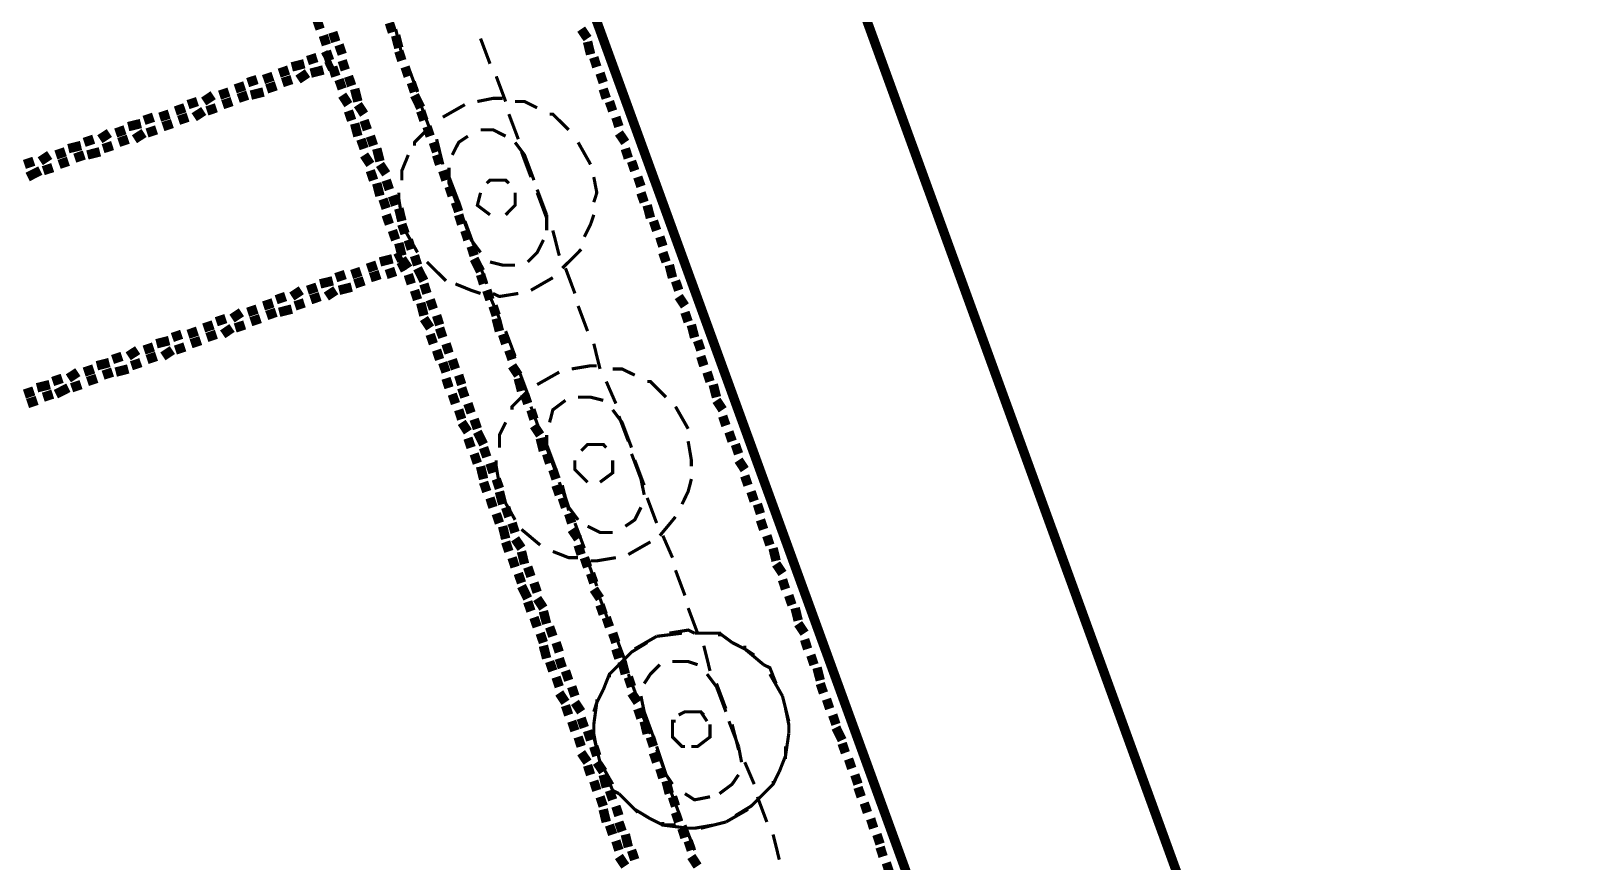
# Model space of a CAD drawing. Extents: x -2.4 to 13.4, y -16 to -5.
# Drawn here: x 2.93 to 3.744, y -12.385 to -11.945 of the extents above; entities that cross this region are included whole.
import ezdxf

# ---------------------------------------------------------------- set-up
doc = ezdxf.new("R2010")
doc.units = 0
doc.header["$MEASUREMENT"] = 0

msp = doc.modelspace()

# ---------------------------------------------------------------- linework, layer by layer
at = {"color": 0}
for points, const_width in [([(3.74199, -12.95219), (1.65538, -7.21884)], 0.005), ([(3.59868, -12.95219), (1.52868, -7.26383)], 0.005), ([(3.08368, -11.94384), (3.08198, -11.93884)], 0.005), ([(3.09198, -11.95051), (3.09038, -11.94552)], 0.005), ([(3.12198, -11.94552), (3.12038, -11.94052)], 0.005), ([(3.12368, -11.94384), (3.12698, -11.95719)], 0.00167), ([(3.22538, -11.94883), (3.22198, -11.94384)], 0.005), ([(3.08698, -11.95219), (3.08538, -11.9472)], 0.005), ([(3.09538, -11.95719), (3.09368, -11.95219)], 0.005), ([(3.12538, -11.95381), (3.12368, -11.9472)], 0.005), ([(3.17368, -11.96218), (3.16868, -11.94883)], 0.00167), ([(3.22698, -11.95719), (3.22538, -11.95051)], 0.005), ([(3.07528, -11.96218), (3.06868, -11.96386)], 0.005), ([(3.08198, -11.95887), (3.07698, -11.96049)], 0.005), ([(3.08868, -11.95719), (3.08538, -11.95887)], 0.005), ([(3.08868, -11.96049), (3.08698, -11.95551)], 0.005), ([(3.09038, -11.96218), (3.08698, -11.96386)], 0.005), ([(3.09698, -11.96548), (3.09538, -11.96049)], 0.005), ([(3.12698, -11.96049), (3.12538, -11.95551)], 0.005), ([(3.23028, -11.96386), (3.22868, -11.95887)], 0.005), ([(3.05028, -11.97054), (3.04528, -11.97216)], 0.005), ([(3.05868, -11.96884), (3.05368, -11.97054)], 0.005), ([(3.06698, -11.96548), (3.06198, -11.96716)], 0.005), ([(3.06868, -11.97054), (3.06368, -11.97216)], 0.005), ([(3.07698, -11.96716), (3.07198, -11.97054)], 0.005), ([(3.08538, -11.96548), (3.07868, -11.96716)], 0.005), ([(3.09198, -11.96884), (3.09038, -11.96386)], 0.005), ([(3.09538, -11.97552), (3.09368, -11.97054)], 0.005), ([(3.10038, -11.97384), (3.09868, -11.96884)], 0.005), ([(3.13038, -11.96884), (3.12868, -11.96386)], 0.005), ([(3.13038, -11.96386), (3.13528, -11.97715)], 0.00167), ([(3.18198, -11.98219), (3.17698, -11.96884)], 0.00167), ([(3.23368, -11.97216), (3.23198, -11.96716)], 0.005), ([(3.03538, -11.97715), (3.03038, -11.97883)], 0.005), ([(3.04368, -11.97384), (3.03868, -11.97552)], 0.005), ([(3.05368, -11.97715), (3.04698, -11.97883)], 0.005), ([(3.06038, -11.97384), (3.05538, -11.97552)], 0.005), ([(3.10368, -11.98219), (3.10198, -11.97552)], 0.005), ([(3.13368, -11.97715), (3.13198, -11.97216)], 0.005), ([(3.23528, -11.98051), (3.23368, -11.97552)], 0.005), ([(3.01198, -11.98551), (3.00698, -11.98719)], 0.005), ([(3.01868, -11.98219), (3.01368, -11.98383)], 0.005), ([(3.02698, -11.97883), (3.02198, -11.98219)], 0.005), ([(3.02868, -11.98551), (3.02368, -11.98719)], 0.005), ([(3.03698, -11.98219), (3.03208, -11.98383)], 0.005), ([(3.04528, -11.97883), (3.04028, -11.98051)], 0.005), ([(3.09868, -11.98383), (3.09538, -11.97883)], 0.005), ([(3.10698, -11.98887), (3.10368, -11.98383)], 0.005), ([(3.13698, -11.98551), (3.13368, -11.97883)], 0.005), ([(3.13698, -11.98383), (3.14198, -11.99718)], 0.00167), ([(3.16038, -11.98383), (3.14868, -11.99049)], 0.00167), ([(3.16038, -11.98383), (3.14868, -11.99049)], 0.00167), ([(3.18038, -11.98051), (3.17528, -11.98051), (3.16698, -11.98219)], 0.00167), ([(3.18038, -11.98051), (3.17528, -11.98051), (3.16698, -11.98219)], 0.00167), ([(3.19868, -11.98551), (3.19198, -11.98219), (3.18698, -11.98219)], 0.00167), ([(3.19868, -11.98551), (3.19198, -11.98219), (3.18698, -11.98219)], 0.00167), ([(3.23868, -11.98719), (3.23698, -11.98219)], 0.005), ([(2.98868, -11.99386), (2.98198, -11.99548)], 0.005), ([(2.99538, -11.99049), (2.99038, -11.99218)], 0.005), ([(3.00368, -11.98887), (2.99868, -11.99049)], 0.005), ([(3.00538, -11.99386), (3.00038, -11.99548)], 0.005), ([(3.01368, -11.99049), (3.00868, -11.99218)], 0.005), ([(3.02198, -11.98719), (3.01698, -11.99049)], 0.005), ([(3.10038, -11.99218), (3.09868, -11.98719)], 0.005), ([(3.10368, -12.00054), (3.10198, -11.99386)], 0.005), ([(3.10868, -11.99718), (3.10698, -11.99218)], 0.005), ([(3.13868, -11.99218), (3.13698, -11.98719)], 0.005), ([(3.18868, -12.00216), (3.18368, -11.98887)], 0.00167), ([(3.21538, -11.99718), (3.20698, -11.98887), (3.20528, -11.98887)], 0.00167), ([(3.21538, -11.99718), (3.20698, -11.98887), (3.20528, -11.98887)], 0.00167), ([(3.24198, -11.99548), (3.24038, -11.99049)], 0.005), ([(2.96368, -12.00216), (2.95868, -12.00384)], 0.005), ([(2.97198, -11.99886), (2.96698, -12.00216)], 0.005), ([(2.98028, -11.99718), (2.97538, -11.99886)], 0.005), ([(2.98198, -12.00216), (2.97698, -12.00384)], 0.005), ([(2.99038, -11.99886), (2.98528, -12.00216)], 0.005), ([(2.99698, -11.99718), (2.99198, -11.99886)], 0.005), ([(3.10698, -12.00715), (3.10528, -12.00216)], 0.005), ([(3.11198, -12.00552), (3.11028, -12.00054)], 0.005), ([(3.14198, -11.99548), (3.13368, -12.00384), (3.13368, -12.00552)], 0.00167), ([(3.14198, -11.99548), (3.13368, -12.00384), (3.13368, -12.00552)], 0.00167), ([(3.14198, -12.00054), (3.14028, -11.99548)], 0.005), ([(3.16198, -12.00054), (3.15708, -12.00384), (3.15368, -12.01051)], 0.00167), ([(3.18198, -12.00054), (3.17528, -11.99718), (3.16868, -11.99718)], 0.00167), ([(3.24538, -12.00384), (3.24198, -11.99886)], 0.005), ([(2.94038, -12.01051), (2.93538, -12.01383)], 0.005), ([(2.94868, -12.00883), (2.94368, -12.01051)], 0.005), ([(2.95698, -12.00552), (2.95028, -12.00715)], 0.005), ([(2.95868, -12.01051), (2.95368, -12.0122)], 0.005), ([(2.96698, -12.00883), (2.96038, -12.01051)], 0.005), ([(2.97368, -12.00552), (2.96868, -12.00715)], 0.005), ([(3.11028, -12.01551), (3.10698, -12.01051)], 0.005), ([(3.11538, -12.01383), (3.11368, -12.00715)], 0.005), ([(3.14538, -12.00883), (3.14368, -12.00384)], 0.005), ([(3.14698, -12.01551), (3.14538, -12.01051)], 0.005), ([(3.14538, -12.00216), (3.14868, -12.01551)], 0.00167), ([(3.19698, -12.02386), (3.19198, -12.01051), (3.18698, -12.00384)], 0.00167), ([(3.19538, -12.02218), (3.19038, -12.00883)], 0.00167), ([(3.22698, -12.01551), (3.22038, -12.00384)], 0.00167), ([(3.22698, -12.01551), (3.22038, -12.00384)], 0.00167), ([(3.24698, -12.0122), (3.24538, -12.00715)], 0.005), ([(2.93198, -12.01383), (2.92698, -12.01551)], 0.005), ([(2.93538, -12.01881), (2.92868, -12.02218)], 0.005), ([(2.94198, -12.01719), (2.93698, -12.01881)], 0.005), ([(2.95028, -12.01383), (2.94538, -12.01551)], 0.005), ([(3.11198, -12.02386), (3.11028, -12.01881)], 0.005), ([(3.11868, -12.0205), (3.11538, -12.01551)], 0.005), ([(3.13038, -12.01051), (3.12698, -12.01881), (3.12698, -12.02386)], 0.00167), ([(3.13038, -12.01051), (3.12698, -12.01881), (3.12698, -12.02386)], 0.00167), ([(3.15038, -12.02386), (3.14868, -12.01881)], 0.005), ([(3.15198, -12.01719), (3.15198, -12.02549), (3.15708, -12.03884)], 0.00167), ([(3.25038, -12.01881), (3.24868, -12.01383)], 0.005), ([(3.11538, -12.03216), (3.11368, -12.02549)], 0.005), ([(3.12038, -12.02886), (3.11868, -12.02386)], 0.005), ([(3.15368, -12.03216), (3.15198, -12.02718)], 0.005), ([(3.15198, -12.02218), (3.15708, -12.03552)], 0.00167), ([(3.18368, -12.02549), (3.18198, -12.02386), (3.17368, -12.02386), (3.17198, -12.02549)], 0.00167), ([(3.18368, -12.02549), (3.18198, -12.02386), (3.17368, -12.02386), (3.17198, -12.02549)], 0.00167), ([(3.22868, -12.03552), (3.23028, -12.03054), (3.22868, -12.02218)], 0.00167), ([(3.22868, -12.03552), (3.23028, -12.03054), (3.22868, -12.02218)], 0.00167), ([(3.25368, -12.02718), (3.25198, -12.02218)], 0.005), ([(3.11868, -12.03884), (3.11698, -12.03384)], 0.005), ([(3.12368, -12.03715), (3.12198, -12.03216)], 0.005), ([(3.12538, -12.03054), (3.12538, -12.03384), (3.12698, -12.04383)], 0.00167), ([(3.12538, -12.03054), (3.12538, -12.03384), (3.12698, -12.04383)], 0.00167), ([(3.15708, -12.04052), (3.15538, -12.03552)], 0.005), ([(3.16868, -12.03054), (3.16698, -12.03715), (3.17368, -12.0422)], 0.00167), ([(3.16868, -12.03054), (3.16698, -12.03715), (3.17368, -12.0422)], 0.00167), ([(3.18198, -12.0422), (3.18698, -12.03715), (3.18698, -12.03054)], 0.00167), ([(3.18198, -12.0422), (3.18698, -12.03715), (3.18698, -12.03054)], 0.00167), ([(3.20368, -12.0422), (3.19868, -12.02886)], 0.00167), ([(3.20368, -12.04383), (3.19868, -12.03054)], 0.00167), ([(3.25538, -12.03552), (3.25368, -12.03054)], 0.005), ([(3.12038, -12.04719), (3.11868, -12.0422)], 0.005), ([(3.12698, -12.04551), (3.12538, -12.03884)], 0.005), ([(3.15868, -12.04719), (3.15708, -12.0422)], 0.005), ([(3.15868, -12.0422), (3.16368, -12.05549), (3.16868, -12.06216)], 0.00167), ([(3.20368, -12.0505), (3.20368, -12.0422)], 0.00167), ([(3.22368, -12.05387), (3.22698, -12.04719), (3.22868, -12.0422)], 0.00167), ([(3.22368, -12.05387), (3.22698, -12.04719), (3.22868, -12.0422)], 0.00167), ([(3.25868, -12.04383), (3.25698, -12.03715)], 0.005), ([(3.12368, -12.05549), (3.12198, -12.0505)], 0.005), ([(3.12868, -12.05218), (3.12698, -12.04719)], 0.005), ([(3.16198, -12.05549), (3.16038, -12.0505)], 0.005), ([(3.16038, -12.04551), (3.16528, -12.05886)], 0.00167), ([(3.26198, -12.0505), (3.26028, -12.04551)], 0.005), ([(3.12698, -12.06384), (3.12538, -12.05718)], 0.005), ([(3.12868, -12.0505), (3.13528, -12.06216)], 0.00167), ([(3.12868, -12.0505), (3.13528, -12.06216)], 0.00167), ([(3.13198, -12.06048), (3.13038, -12.05549)], 0.005), ([(3.16528, -12.06384), (3.16368, -12.05886)], 0.005), ([(3.19368, -12.06716), (3.19868, -12.06216), (3.20198, -12.05549)], 0.00167), ([(3.21038, -12.06384), (3.20698, -12.0505)], 0.00167), ([(3.26528, -12.05886), (3.26368, -12.05387)], 0.005), ([(3.12198, -12.06552), (3.11538, -12.06716)], 0.005), ([(3.12698, -12.06384), (3.12368, -12.06552)], 0.005), ([(3.13038, -12.07052), (3.12698, -12.06552)], 0.005), ([(3.13528, -12.06884), (3.13368, -12.06384)], 0.005), ([(3.16868, -12.0722), (3.16528, -12.06552)], 0.005), ([(3.16698, -12.06552), (3.17198, -12.07881)], 0.00167), ([(3.21198, -12.07052), (3.22038, -12.06216), (3.22198, -12.06048)], 0.00167), ([(3.21198, -12.07052), (3.22038, -12.06216), (3.22198, -12.06048)], 0.00167), ([(3.26698, -12.06716), (3.26528, -12.06216)], 0.005), ([(3.09698, -12.07383), (3.09198, -12.07551)], 0.005), ([(3.10528, -12.0722), (3.10038, -12.07383)], 0.005), ([(3.11368, -12.06884), (3.10868, -12.07052)], 0.005), ([(3.11538, -12.07383), (3.11028, -12.07551)], 0.005), ([(3.12368, -12.0722), (3.11868, -12.07383)], 0.005), ([(3.12868, -12.06884), (3.12538, -12.07052)], 0.005), ([(3.13198, -12.07881), (3.13038, -12.07383)], 0.005), ([(3.13868, -12.07719), (3.13528, -12.07052)], 0.005), ([(3.14028, -12.06716), (3.14868, -12.07551), (3.15038, -12.07719)], 0.00167), ([(3.14028, -12.06716), (3.14868, -12.07551), (3.15038, -12.07719)], 0.00167), ([(3.17028, -12.07881), (3.16868, -12.07383)], 0.005), ([(3.17368, -12.06716), (3.18038, -12.06884), (3.18698, -12.06884)], 0.00167), ([(3.21868, -12.08387), (3.21368, -12.07052)], 0.00167), ([(3.27038, -12.07551), (3.26868, -12.06884)], 0.005), ([(3.07368, -12.08219), (3.06868, -12.08549)], 0.005), ([(3.08198, -12.08051), (3.07698, -12.08219)], 0.005), ([(3.09038, -12.07719), (3.08368, -12.07881)], 0.005), ([(3.09198, -12.08219), (3.08698, -12.08549)], 0.005), ([(3.10038, -12.08051), (3.09368, -12.08219)], 0.005), ([(3.10698, -12.07719), (3.10198, -12.07881)], 0.005), ([(3.13528, -12.08718), (3.13368, -12.08219)], 0.005), ([(3.14028, -12.08387), (3.13868, -12.07881)], 0.005), ([(3.15538, -12.07881), (3.16368, -12.08219), (3.16868, -12.08387)], 0.00167), ([(3.15538, -12.07881), (3.16368, -12.08219), (3.16868, -12.08387)], 0.00167), ([(3.17368, -12.08718), (3.17198, -12.08219)], 0.005), ([(3.19538, -12.08219), (3.20698, -12.07551)], 0.00167), ([(3.19538, -12.08219), (3.20698, -12.07551)], 0.00167), ([(3.27368, -12.08219), (3.27198, -12.07719)], 0.005), ([(3.05028, -12.09216), (3.04528, -12.09384)], 0.005), ([(3.05868, -12.08886), (3.05368, -12.09048)], 0.005), ([(3.06538, -12.08549), (3.06038, -12.08718)], 0.005), ([(3.06868, -12.09216), (3.06198, -12.09384)], 0.005), ([(3.07528, -12.08886), (3.07038, -12.09048)], 0.005), ([(3.08368, -12.08549), (3.07868, -12.08718)], 0.005), ([(3.13868, -12.09554), (3.13698, -12.08886)], 0.005), ([(3.14368, -12.09216), (3.14198, -12.08718)], 0.005), ([(3.17698, -12.09554), (3.17528, -12.09048)], 0.005), ([(3.17368, -12.08549), (3.17868, -12.09716)], 0.00167), ([(3.17528, -12.08387), (3.17868, -12.08549), (3.18868, -12.08387)], 0.00167), ([(3.17528, -12.08387), (3.17868, -12.08549), (3.18868, -12.08387)], 0.00167), ([(3.22538, -12.10383), (3.22038, -12.09048)], 0.00167), ([(3.27698, -12.09048), (3.27368, -12.08549)], 0.005), ([(3.02698, -12.10052), (3.02198, -12.10215)], 0.005), ([(3.03368, -12.09716), (3.02868, -12.09884)], 0.005), ([(3.04198, -12.09384), (3.03698, -12.09716)], 0.005), ([(3.04368, -12.10052), (3.03868, -12.10215)], 0.005), ([(3.05198, -12.09716), (3.04698, -12.09884)], 0.005), ([(3.06038, -12.09384), (3.05538, -12.09554)], 0.005), ([(3.14198, -12.10215), (3.13868, -12.09716)], 0.005), ([(3.14698, -12.10052), (3.14538, -12.09554)], 0.005), ([(3.17868, -12.10383), (3.17698, -12.09716)], 0.005), ([(3.27868, -12.09884), (3.27698, -12.09384)], 0.005), ([(3.28208, -12.10719), (3.28038, -12.10052)], 0.005), ([(3.00368, -12.10883), (2.99698, -12.11051)], 0.005), ([(3.01028, -12.10551), (3.00538, -12.10719)], 0.005), ([(3.01868, -12.10383), (3.01368, -12.10551)], 0.005), ([(3.02038, -12.10883), (3.01528, -12.11051)], 0.005), ([(3.02868, -12.10551), (3.02368, -12.10719)], 0.005), ([(3.03698, -12.10215), (3.03208, -12.10551)], 0.005), ([(3.14368, -12.11051), (3.14198, -12.10551)], 0.005), ([(3.14868, -12.10719), (3.14698, -12.10215)], 0.005), ([(3.18198, -12.11051), (3.18038, -12.10551)], 0.005), ([(3.18198, -12.10383), (3.18698, -12.11718)], 0.00167), ([(3.28538, -12.11387), (3.28368, -12.10883)], 0.005), ([(2.97868, -12.11718), (2.97368, -12.11886)], 0.005), ([(2.98698, -12.11387), (2.98198, -12.11718)], 0.005), ([(2.99538, -12.11219), (2.99038, -12.11387)], 0.005), ([(2.99698, -12.11718), (2.99198, -12.11886)], 0.005), ([(3.00538, -12.11387), (3.00038, -12.11718)], 0.005), ([(3.01198, -12.11219), (3.00698, -12.11387)], 0.005), ([(3.14698, -12.11886), (3.14538, -12.11387)], 0.005), ([(3.15198, -12.11549), (3.15038, -12.11051)], 0.005), ([(3.18538, -12.11886), (3.18368, -12.11387)], 0.005), ([(3.23198, -12.12386), (3.22868, -12.11051)], 0.00167), ([(3.28698, -12.12218), (3.28538, -12.11718)], 0.005), ([(2.96368, -12.12386), (2.95868, -12.12554)], 0.005), ([(2.97198, -12.12048), (2.96538, -12.12218)], 0.005), ([(2.98198, -12.12386), (2.97538, -12.12554)], 0.005), ([(2.98868, -12.12048), (2.98368, -12.12218)], 0.005), ([(3.15038, -12.12554), (3.14868, -12.12048)], 0.005), ([(3.15538, -12.12386), (3.15368, -12.11886)], 0.005), ([(3.18868, -12.12716), (3.18538, -12.12218)], 0.005), ([(3.23028, -12.12218), (3.22698, -12.12218), (3.21698, -12.12386)], 0.00167), ([(3.23028, -12.12218), (3.22698, -12.12218), (3.21698, -12.12386)], 0.00167), ([(2.94038, -12.13215), (2.93368, -12.13383)], 0.005), ([(2.94698, -12.12884), (2.94198, -12.13052)], 0.005), ([(2.95528, -12.12554), (2.95028, -12.12884)], 0.005), ([(2.95698, -12.13215), (2.95198, -12.13383)], 0.005), ([(2.96538, -12.12884), (2.96038, -12.13052)], 0.005), ([(2.97368, -12.12554), (2.96868, -12.12716)], 0.005), ([(3.15198, -12.13383), (3.15038, -12.12884)], 0.005), ([(3.15868, -12.13215), (3.15708, -12.12716)], 0.005), ([(3.19038, -12.13551), (3.18868, -12.12884)], 0.005), ([(3.18868, -12.12386), (3.19368, -12.1372)], 0.00167), ([(3.21038, -12.12554), (3.19868, -12.13215)], 0.00167), ([(3.21038, -12.12554), (3.19868, -12.13215)], 0.00167), ([(3.24038, -12.14219), (3.23528, -12.13052)], 0.00167), ([(3.25038, -12.12716), (3.24368, -12.12386), (3.23868, -12.12386)], 0.00167), ([(3.25038, -12.12716), (3.24368, -12.12386), (3.23868, -12.12386)], 0.00167), ([(3.26698, -12.13883), (3.25868, -12.13052), (3.25698, -12.13052)], 0.00167), ([(3.26698, -12.13883), (3.25868, -12.13052), (3.25698, -12.13052)], 0.00167), ([(3.29028, -12.13052), (3.28868, -12.12554)], 0.005), ([(3.29368, -12.13883), (3.29198, -12.13215)], 0.005), ([(2.93198, -12.13551), (2.92698, -12.1372)], 0.005), ([(2.93368, -12.14051), (2.92868, -12.14219)], 0.005), ([(2.94198, -12.1372), (2.93698, -12.13883)], 0.005), ([(2.95028, -12.13383), (2.94368, -12.1372)], 0.005), ([(3.15538, -12.14219), (3.15368, -12.1372)], 0.005), ([(3.16038, -12.13883), (3.15868, -12.13383)], 0.005), ([(3.19368, -12.13551), (3.18538, -12.14381), (3.18538, -12.1455)], 0.00167), ([(3.19368, -12.13551), (3.18538, -12.14381), (3.18538, -12.1455)], 0.00167), ([(3.19368, -12.14219), (3.19198, -12.1372)], 0.005), ([(3.23368, -12.14051), (3.22698, -12.13883), (3.22038, -12.13883)], 0.00167), ([(3.29698, -12.1455), (3.29368, -12.14051)], 0.005), ([(3.15868, -12.15049), (3.15708, -12.1455)], 0.005), ([(3.16368, -12.14718), (3.16198, -12.14219)], 0.005), ([(3.19698, -12.15049), (3.19538, -12.1455)], 0.005), ([(3.19538, -12.14381), (3.20028, -12.15716)], 0.00167), ([(3.21368, -12.14051), (3.20698, -12.1455), (3.20528, -12.15218)], 0.00167), ([(3.24868, -12.16552), (3.24368, -12.15218), (3.23868, -12.1455)], 0.00167), ([(3.27868, -12.15554), (3.27198, -12.14381)], 0.00167), ([(3.27868, -12.15554), (3.27198, -12.14381)], 0.00167), ([(3.29868, -12.15386), (3.29698, -12.14886)], 0.005), ([(3.16198, -12.15716), (3.15868, -12.15218)], 0.005), ([(3.16698, -12.15554), (3.16528, -12.15049)], 0.005), ([(3.17028, -12.16384), (3.16698, -12.15716)], 0.005), ([(3.18198, -12.15218), (3.17868, -12.15884), (3.17868, -12.16552)], 0.00167), ([(3.18198, -12.15218), (3.17868, -12.15884), (3.17868, -12.16552)], 0.00167), ([(3.20028, -12.15884), (3.19698, -12.15386)], 0.005), ([(3.24698, -12.16215), (3.24198, -12.14886)], 0.00167), ([(3.30198, -12.16215), (3.30028, -12.15716)], 0.005), ([(3.16368, -12.16552), (3.16198, -12.16052)], 0.005), ([(3.17198, -12.17051), (3.17028, -12.16552)], 0.005), ([(3.20198, -12.1672), (3.20028, -12.16052)], 0.005), ([(3.20368, -12.15884), (3.20368, -12.16552), (3.20868, -12.17887)], 0.00167), ([(3.20368, -12.16384), (3.20868, -12.17718)], 0.00167), ([(3.23528, -12.16552), (3.23368, -12.16384), (3.22538, -12.16384), (3.22198, -12.1672)], 0.00167), ([(3.23528, -12.16552), (3.23368, -12.16384), (3.22538, -12.16384), (3.22198, -12.1672)], 0.00167), ([(3.28038, -12.1755), (3.28038, -12.17219), (3.27868, -12.16215)], 0.00167), ([(3.28038, -12.1755), (3.28038, -12.17219), (3.27868, -12.16215)], 0.00167), ([(3.30538, -12.16883), (3.30368, -12.16384)], 0.005), ([(3.16698, -12.17381), (3.16528, -12.16883)], 0.005), ([(3.17528, -12.17887), (3.17368, -12.17381)], 0.005), ([(3.17698, -12.17219), (3.17698, -12.1755), (3.17868, -12.18548)], 0.00167), ([(3.17698, -12.17219), (3.17698, -12.1755), (3.17868, -12.18548)], 0.00167), ([(3.20528, -12.17381), (3.20368, -12.16883)], 0.005), ([(3.21868, -12.17219), (3.21868, -12.17718), (3.22538, -12.18386)], 0.00167), ([(3.21868, -12.17219), (3.21868, -12.17718), (3.22538, -12.18386)], 0.00167), ([(3.23198, -12.18386), (3.23868, -12.17887), (3.23868, -12.17219)], 0.00167), ([(3.23198, -12.18386), (3.23868, -12.17887), (3.23868, -12.17219)], 0.00167), ([(3.25368, -12.18218), (3.24868, -12.16883)], 0.00167), ([(3.25538, -12.18548), (3.25038, -12.17219)], 0.00167), ([(3.30868, -12.17718), (3.30538, -12.17219)], 0.005), ([(3.17028, -12.18218), (3.16868, -12.1755)], 0.005), ([(3.17868, -12.18716), (3.17698, -12.18218)], 0.005), ([(3.20868, -12.18218), (3.20698, -12.17718)], 0.005), ([(3.31038, -12.18548), (3.30868, -12.18049)], 0.005), ([(3.17198, -12.18884), (3.17028, -12.18386)], 0.005), ([(3.18038, -12.19552), (3.17868, -12.18884)], 0.005), ([(3.21038, -12.19052), (3.20868, -12.18548)], 0.005), ([(3.21038, -12.18386), (3.21538, -12.1972), (3.22038, -12.20381)], 0.00167), ([(3.21198, -12.18548), (3.21538, -12.19883)], 0.00167), ([(3.25538, -12.19052), (3.25368, -12.18218)], 0.00167), ([(3.27538, -12.19552), (3.27868, -12.18884), (3.28038, -12.18218)], 0.00167), ([(3.27538, -12.19552), (3.27868, -12.18884), (3.28038, -12.18218)], 0.00167), ([(3.31368, -12.19384), (3.31198, -12.18884)], 0.005), ([(3.17528, -12.1972), (3.17368, -12.19216)], 0.005), ([(3.18368, -12.20219), (3.18198, -12.1972)], 0.005), ([(3.18038, -12.19216), (3.18698, -12.20381)], 0.00167), ([(3.18038, -12.19216), (3.18698, -12.20381)], 0.00167), ([(3.21368, -12.1972), (3.21198, -12.19216)], 0.005), ([(3.26198, -12.20551), (3.25698, -12.19216)], 0.00167), ([(3.31698, -12.20051), (3.31538, -12.19552)], 0.005), ([(3.17868, -12.20551), (3.17698, -12.20051)], 0.005), ([(3.18698, -12.21049), (3.18538, -12.20551)], 0.005), ([(3.21698, -12.20551), (3.21538, -12.20051)], 0.005), ([(3.24538, -12.20719), (3.25038, -12.20381), (3.25368, -12.1972)], 0.00167), ([(3.26368, -12.21218), (3.27198, -12.20219)], 0.00167), ([(3.26368, -12.21218), (3.27198, -12.20219)], 0.00167), ([(3.31868, -12.20887), (3.31698, -12.20381)], 0.005), ([(3.18198, -12.21386), (3.18038, -12.20719)], 0.005), ([(3.19038, -12.21884), (3.18698, -12.21386)], 0.005), ([(3.19038, -12.20887), (3.20028, -12.21716)], 0.00167), ([(3.19038, -12.20887), (3.20028, -12.21716)], 0.00167), ([(3.22038, -12.21386), (3.21698, -12.20887)], 0.005), ([(3.21868, -12.20551), (3.22368, -12.21884)], 0.00167), ([(3.22538, -12.20719), (3.23198, -12.21049), (3.23868, -12.21049)], 0.00167), ([(3.27038, -12.22384), (3.26528, -12.21218)], 0.00167), ([(3.32198, -12.21716), (3.32038, -12.21218)], 0.005), ([(3.18368, -12.22054), (3.18198, -12.21548)], 0.005), ([(3.19198, -12.22715), (3.19038, -12.22054)], 0.005), ([(3.20698, -12.22054), (3.21538, -12.22384), (3.22038, -12.22384)], 0.00167), ([(3.20698, -12.22054), (3.21538, -12.22384), (3.22038, -12.22384)], 0.00167), ([(3.22198, -12.22216), (3.22038, -12.21716)], 0.005), ([(3.24698, -12.22216), (3.25868, -12.21548)], 0.00167), ([(3.24698, -12.22216), (3.25868, -12.21548)], 0.00167), ([(3.32528, -12.22552), (3.32368, -12.21884)], 0.005), ([(3.18698, -12.22883), (3.18538, -12.22384)], 0.005), ([(3.19538, -12.23383), (3.19368, -12.22883)], 0.005), ([(3.22538, -12.22883), (3.22368, -12.22384)], 0.005), ([(3.22538, -12.22552), (3.23028, -12.23887)], 0.00167), ([(3.22698, -12.22552), (3.23028, -12.22552), (3.24038, -12.22384)], 0.00167), ([(3.22698, -12.22552), (3.23028, -12.22552), (3.24038, -12.22384)], 0.00167), ([(3.32868, -12.23219), (3.32528, -12.22715)], 0.005), ([(3.19038, -12.23719), (3.18868, -12.23219)], 0.005), ([(3.19368, -12.24548), (3.19038, -12.23887)], 0.005), ([(3.19868, -12.24218), (3.19698, -12.23719)], 0.005), ([(3.22868, -12.23719), (3.22698, -12.23219)], 0.005), ([(3.27698, -12.24386), (3.27198, -12.23051)], 0.00167), ([(3.33028, -12.24049), (3.32868, -12.23551)], 0.005), ([(3.19538, -12.25216), (3.19368, -12.24718)], 0.005), ([(3.20198, -12.25054), (3.19868, -12.24548)], 0.005), ([(3.23198, -12.24548), (3.22868, -12.24049)], 0.005), ([(3.23198, -12.24548), (3.23698, -12.25883)], 0.00167), ([(3.33368, -12.24886), (3.33198, -12.24386)], 0.005), ([(3.19868, -12.26051), (3.19698, -12.25552)], 0.005), ([(3.20368, -12.25883), (3.20198, -12.25216)], 0.005), ([(3.23368, -12.25384), (3.23198, -12.24886)], 0.005), ([(3.23698, -12.26051), (3.23528, -12.25552)], 0.005), ([(3.28368, -12.26383), (3.27868, -12.25054)], 0.00167), ([(3.33698, -12.25715), (3.33538, -12.25054)], 0.005), ([(3.20698, -12.26551), (3.20528, -12.26051)], 0.005), ([(3.34038, -12.26383), (3.33698, -12.25883)], 0.005), ([(3.20198, -12.26881), (3.20028, -12.26383)], 0.005), ([(3.20368, -12.27718), (3.20198, -12.2705)], 0.005), ([(3.21038, -12.27386), (3.20868, -12.26881)], 0.005), ([(3.24038, -12.26881), (3.23868, -12.26383)], 0.005), ([(3.24038, -12.26551), (3.24538, -12.27886)], 0.00167), ([(3.24538, -12.27718), (3.24868, -12.27386), (3.25698, -12.26881)], 0.00167), ([(3.26198, -12.26551), (3.25038, -12.27218)], 0.00167), ([(3.26198, -12.26551), (3.27538, -12.26383)], 0.00167), ([(3.28208, -12.26383), (3.27868, -12.2622), (3.26868, -12.26383)], 0.00167), ([(3.28208, -12.26383), (3.29528, -12.26383), (3.29528, -12.26551)], 0.00167), ([(3.30198, -12.26881), (3.29528, -12.26383), (3.28868, -12.26383)], 0.00167), ([(3.30198, -12.26881), (3.30868, -12.27218), (3.31368, -12.27549)], 0.00167), ([(3.34198, -12.27218), (3.34038, -12.26719)], 0.005), ([(3.20698, -12.28384), (3.20528, -12.27886)], 0.005), ([(3.21198, -12.28216), (3.21038, -12.27718)], 0.005), ([(3.24538, -12.27718), (3.23698, -12.28552), (3.23698, -12.28715)], 0.00167), ([(3.24198, -12.27718), (3.24038, -12.27218)], 0.005), ([(3.24538, -12.28552), (3.24368, -12.27886)], 0.005), ([(3.29028, -12.28384), (3.28698, -12.2705)], 0.00167), ([(3.31868, -12.28054), (3.30868, -12.27218), (3.30868, -12.2705)], 0.00167), ([(3.34538, -12.28054), (3.34368, -12.27549)], 0.005), ([(3.21038, -12.2922), (3.20868, -12.28715)], 0.005), ([(3.21538, -12.28884), (3.21368, -12.28384)], 0.005), ([(3.23368, -12.29383), (3.23698, -12.28552), (3.24038, -12.28216)], 0.00167), ([(3.24868, -12.2922), (3.24698, -12.28715)], 0.005), ([(3.24698, -12.28552), (3.25198, -12.29881)], 0.00167), ([(3.25538, -12.29052), (3.25868, -12.28552), (3.26368, -12.28054)], 0.00167), ([(3.27038, -12.27886), (3.27868, -12.27886), (3.28368, -12.28054)], 0.00167), ([(3.28868, -12.28552), (3.29368, -12.2922)], 0.00167), ([(3.31868, -12.28054), (3.32198, -12.28216), (3.32528, -12.29052)], 0.00167), ([(3.32868, -12.29719), (3.32198, -12.28552)], 0.00167), ([(3.34868, -12.28884), (3.34698, -12.28216)], 0.005), ([(3.21368, -12.3005), (3.21038, -12.29551)], 0.005), ([(3.21868, -12.29719), (3.21698, -12.2922)], 0.005), ([(3.23368, -12.29383), (3.23028, -12.3005), (3.22868, -12.30549)], 0.00167), ([(3.25198, -12.3005), (3.24868, -12.29551)], 0.005), ([(3.29868, -12.30387), (3.29368, -12.29052)], 0.00167), ([(3.29368, -12.2922), (3.29868, -12.30549)], 0.00167), ([(3.35038, -12.29551), (3.34868, -12.29052)], 0.005), ([(3.21538, -12.30718), (3.21368, -12.30218)], 0.005), ([(3.22198, -12.30549), (3.21868, -12.3005)], 0.005), ([(3.22868, -12.31216), (3.23028, -12.3005), (3.23028, -12.29881)], 0.00167), ([(3.25368, -12.30886), (3.25198, -12.30387)], 0.005), ([(3.26028, -12.31884), (3.25538, -12.30549), (3.25368, -12.29719)], 0.00167), ([(3.32868, -12.29719), (3.33198, -12.31048)], 0.00167), ([(3.35368, -12.30387), (3.35198, -12.29881)], 0.005), ([(3.21868, -12.31552), (3.21698, -12.31048)], 0.005), ([(3.22368, -12.31384), (3.22198, -12.30886)], 0.005), ([(3.25368, -12.30549), (3.25868, -12.31716)], 0.00167), ([(3.25698, -12.31716), (3.25538, -12.31048)], 0.005), ([(3.27368, -12.3222), (3.27038, -12.31884), (3.27038, -12.31048), (3.27198, -12.31048)], 0.00167), ([(3.28698, -12.30718), (3.28538, -12.30549), (3.27698, -12.30549), (3.27368, -12.30718)], 0.00167), ([(3.27698, -12.30549), (3.28538, -12.30549), (3.28868, -12.31048)], 0.00167), ([(3.30538, -12.32383), (3.30028, -12.31048)], 0.00167), ([(3.33198, -12.31716), (3.33198, -12.31216), (3.33028, -12.30387)], 0.00167), ([(3.35698, -12.31216), (3.35528, -12.30718)], 0.005), ([(3.22198, -12.32383), (3.22038, -12.31884)], 0.005), ([(3.22698, -12.32052), (3.22538, -12.31552)], 0.005), ([(3.22868, -12.31216), (3.22868, -12.31716), (3.23028, -12.32551)], 0.00167), ([(3.23198, -12.33219), (3.22868, -12.31884)], 0.00167), ([(3.26028, -12.32383), (3.25868, -12.31884)], 0.005), ([(3.27038, -12.31384), (3.27038, -12.31884), (3.27538, -12.32383), (3.27698, -12.32383)], 0.00167), ([(3.29028, -12.31716), (3.29028, -12.31884), (3.28368, -12.32383), (3.28038, -12.32383)], 0.00167), ([(3.28368, -12.32383), (3.29028, -12.31884), (3.29028, -12.31216)], 0.00167), ([(3.30198, -12.31216), (3.30538, -12.32551)], 0.00167), ([(3.33198, -12.31716), (3.33028, -12.32881), (3.33028, -12.33051)], 0.00167), ([(3.36028, -12.32052), (3.35698, -12.31384)], 0.005), ([(3.22538, -12.33219), (3.22198, -12.32719)], 0.005), ([(3.23028, -12.32881), (3.22868, -12.32383)], 0.005), ([(3.26198, -12.33219), (3.26028, -12.32719)], 0.005), ([(3.26198, -12.32383), (3.26698, -12.33886), (3.27038, -12.34384)], 0.00167), ([(3.26698, -12.33886), (3.26198, -12.32551)], 0.00167), ([(3.30698, -12.33219), (3.30538, -12.32383)], 0.00167), ([(3.32698, -12.33718), (3.33028, -12.32881), (3.33028, -12.32383)], 0.00167), ([(3.36198, -12.32719), (3.36028, -12.3222)], 0.005), ([(3.22698, -12.33886), (3.22538, -12.33387)], 0.005), ([(3.23368, -12.33718), (3.23028, -12.33219)], 0.005), ([(3.23198, -12.33219), (3.23868, -12.34384)], 0.00167), ([(3.26528, -12.34048), (3.26368, -12.33549)], 0.005), ([(3.30868, -12.33219), (3.31368, -12.34384)], 0.00167), ([(3.36538, -12.33549), (3.36368, -12.33051)], 0.005), ([(3.23028, -12.34716), (3.22868, -12.34216)], 0.005), ([(3.23528, -12.34554), (3.23368, -12.33886)], 0.005), ([(3.24198, -12.34884), (3.23868, -12.34716), (3.23528, -12.33886)], 0.00167), ([(3.26868, -12.34884), (3.26698, -12.34216)], 0.005), ([(3.29528, -12.34884), (3.30198, -12.34384), (3.30538, -12.33886)], 0.00167), ([(3.31538, -12.35215), (3.32368, -12.34384), (3.32368, -12.34216)], 0.00167), ([(3.32698, -12.33718), (3.32368, -12.34384), (3.32038, -12.34716)], 0.00167), ([(3.36868, -12.34384), (3.36698, -12.33886)], 0.005), ([(3.23368, -12.35551), (3.23198, -12.35052)], 0.005), ([(3.23868, -12.35215), (3.23698, -12.34716)], 0.005), ([(3.24198, -12.34884), (3.25038, -12.35719), (3.25198, -12.35883)], 0.00167), ([(3.27368, -12.35883), (3.26868, -12.34554)], 0.00167), ([(3.27198, -12.35551), (3.27038, -12.35052)], 0.005), ([(3.27698, -12.34884), (3.28208, -12.35215), (3.29028, -12.35052)], 0.00167), ([(3.31538, -12.35052), (3.32038, -12.36387)], 0.00167), ([(3.37038, -12.35052), (3.36868, -12.34554)], 0.005), ([(3.23528, -12.36387), (3.23368, -12.35719)], 0.005), ([(3.24198, -12.36051), (3.24038, -12.35551)], 0.005), ([(3.25868, -12.36219), (3.25038, -12.35719), (3.24698, -12.35383)], 0.00167), ([(3.27368, -12.36387), (3.27198, -12.35883)], 0.005), ([(3.29868, -12.36387), (3.31038, -12.35719)], 0.00167), ([(3.31538, -12.35215), (3.31198, -12.35551), (3.30368, -12.36051)], 0.00167), ([(3.37368, -12.35883), (3.37198, -12.35383)], 0.005), ([(3.23868, -12.37048), (3.23698, -12.36549)], 0.005), ([(3.24368, -12.36886), (3.24198, -12.36387)], 0.005), ([(3.25868, -12.36219), (3.26528, -12.36549), (3.27198, -12.36549)], 0.00167), ([(3.27868, -12.36718), (3.26528, -12.36549), (3.26528, -12.36387)], 0.00167), ([(3.27698, -12.37218), (3.27538, -12.36718)], 0.005), ([(3.28208, -12.37884), (3.27698, -12.36549)], 0.00167), ([(3.27868, -12.36718), (3.28208, -12.36718), (3.29198, -12.36549)], 0.00167), ([(3.29868, -12.36387), (3.28538, -12.36718)], 0.00167), ([(3.37698, -12.36718), (3.37538, -12.36219)], 0.005), ([(3.24198, -12.37884), (3.24038, -12.37386)], 0.005), ([(3.24698, -12.37716), (3.24538, -12.37048)], 0.005), ([(3.28038, -12.37884), (3.27868, -12.37386)], 0.005), ([(3.32368, -12.37048), (3.32698, -12.38383)], 0.00167), ([(3.38038, -12.37554), (3.37868, -12.37048)], 0.005), ([(3.38198, -12.38215), (3.38038, -12.37716)], 0.005), ([(3.24538, -12.3872), (3.24198, -12.38215)], 0.005), ([(3.25038, -12.38383), (3.24868, -12.37884)], 0.005), ([(3.28368, -12.3872), (3.28038, -12.38215)], 0.005), ([(3.38528, -12.39051), (3.38368, -12.38551)], 0.005)]:
    msp.add_lwpolyline(points, dxfattribs=dict(at, const_width=const_width))
at = {"color": 0, "const_width": 0.00167}
for points in [[(3.18198, -12.0422), (3.18198, -12.0422)], [(3.18198, -12.0422), (3.18198, -12.0422)], [(3.19538, -12.08219), (3.19538, -12.08219)], [(3.19538, -12.08219), (3.19538, -12.08219)], [(3.23198, -12.18386), (3.23198, -12.18386)], [(3.23198, -12.18386), (3.23198, -12.18386)], [(3.24698, -12.22216), (3.24698, -12.22216)], [(3.24698, -12.22216), (3.24698, -12.22216)], [(3.26198, -12.26551), (3.26198, -12.26551)], [(3.27698, -12.30549), (3.27698, -12.30549)], [(3.28368, -12.32383), (3.28368, -12.32383)], [(3.29868, -12.36387), (3.29868, -12.36387)]]:
    msp.add_lwpolyline(points, close=True, dxfattribs=at)

doc.saveas('drawing.dxf')
